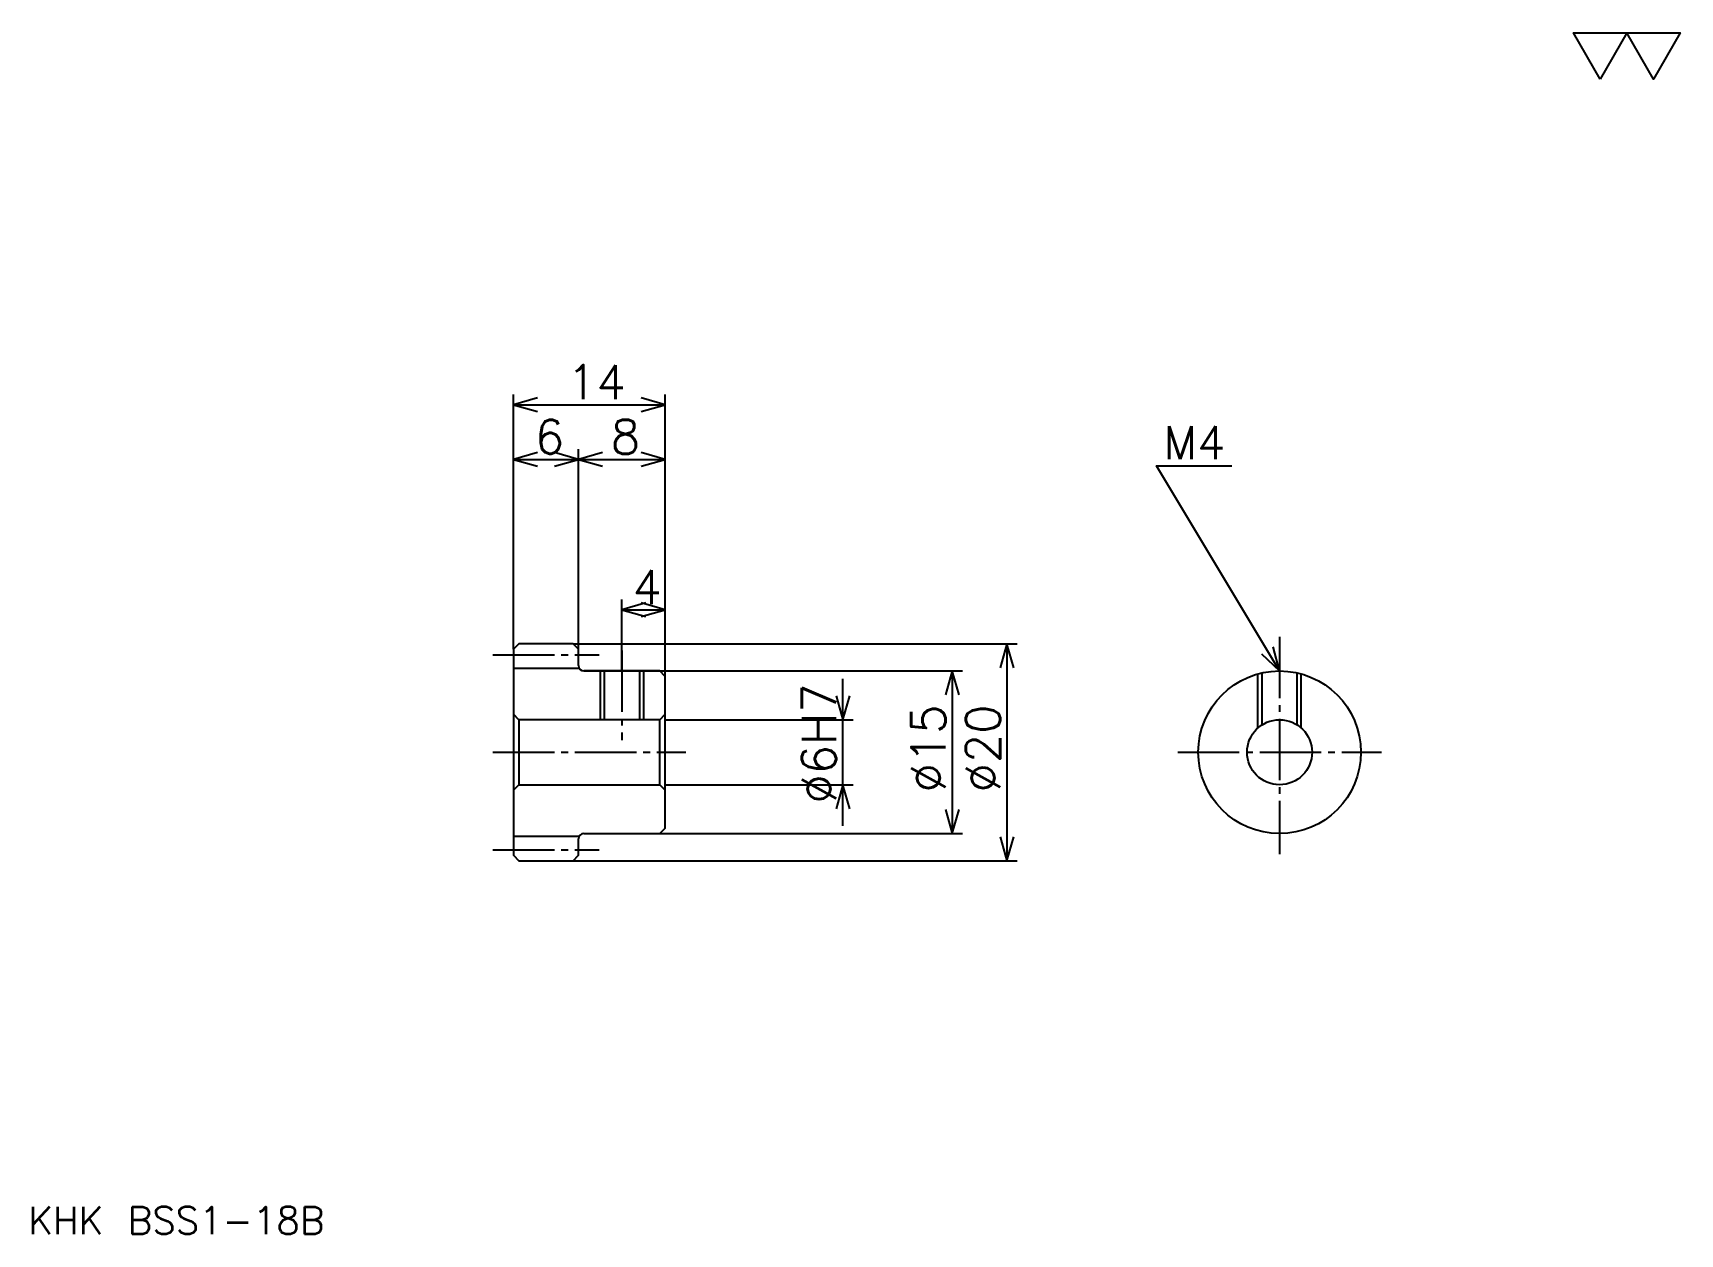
# Model space of a CAD drawing. Extents: x 7 to 159, y 7 to 118.
import ezdxf

# ---------------------------------------------------------------- set-up
doc = ezdxf.new("R2010")
doc.units = 0
doc.linetypes.add('DASHDOT', pattern=[7.565218, 5.673913, -0.630435, 0.630435, -0.630435])
doc.layers.get('0').update_dxf_attribs({"linetype": 'CONTINUOUS'})
doc.layers.add('DASHDOT', color=6, linetype='DASHDOT')
doc.styles.add('KANJI', font='TXT', dxfattribs={"bigfont": 'BIGFONT'})

msp = doc.modelspace()

# ---------------------------------------------------------------- linework, layer by layer
at = {"color": 5}
for p, q in [((51.065216, 61.380436), (51.065216, 84.391304)), ((65.065216, 61.380436), (65.065216, 84.391304)), ((51.065216, 83.445648), (65.065216, 83.445648)), ((57.065216, 61.380436), (57.065216, 79.347824)), ((51.065216, 78.402176), (57.065216, 78.402176)), ((57.065216, 78.402176), (65.065216, 78.402176)), ((61.065216, 61.380436), (61.065216, 65.478264)), ((61.065216, 64.532608), (65.065216, 64.532608)), ((51.065216, 60.880436), (51.065216, 61.380436)), ((56.565216, 61.380436), (65.065216, 61.380436)), ((57.065216, 60.880436), (57.065216, 61.380436)), ((61.065216, 58.880436), (61.065216, 61.380436)), ((65.065216, 61.380436), (97.532608, 61.380436)), ((65.065216, 58.380436), (65.065216, 61.380436)), ((96.58696, 61.380436), (96.58696, 41.380436)), ((57.565216, 58.880436), (65.065216, 58.880436)), ((65.065216, 58.880436), (92.489128, 58.880436)), ((81.45652, 44.597828), (81.45652, 58.163044)), ((91.543472, 58.880436), (91.543472, 43.880436)), ((65.065216, 54.380436), (82.402176, 54.380436)), ((65.065216, 48.380436), (82.402176, 48.380436)), ((57.565216, 43.880436), (65.065216, 43.880436)), ((65.065216, 43.880436), (92.489128, 43.880436)), ((56.565216, 41.380436), (65.065216, 41.380436)), ((65.065216, 41.380436), (97.532608, 41.380436))]:
    msp.add_line(p, q, dxfattribs=at)
at = {"color": 4}
for p, q in [((51.065216, 59.130436), (57.065216, 59.130436)), ((64.565216, 54.380436), (65.065216, 54.880436)), ((51.565216, 54.380436), (51.565216, 48.380436)), ((64.565216, 48.380436), (65.065216, 47.880436)), ((51.065216, 43.630436), (57.065216, 43.630436))]:
    msp.add_line(p, q, dxfattribs=at)
at = {"color": 7}
msp.add_lwpolyline([(151.304352, 113.478264), (148.845657, 117.740005), (158.680435, 117.740005), (156.221741, 113.478264), (153.763046, 117.740005), (151.304352, 113.478264)], dxfattribs=at)
at = {"color": 5}
for points in [[(53.271736, 84.076088), (51.065216, 83.445648), (53.271736, 82.815216)], [(62.858696, 82.815216), (65.065216, 83.445648), (62.858696, 84.076088)], [(53.271736, 79.032608), (51.065216, 78.402176), (53.271736, 77.771744)], [(54.858696, 77.771744), (57.065216, 78.402176), (54.858696, 79.032608)], [(59.271736, 79.032608), (57.065216, 78.402176), (59.271736, 77.771744)], [(62.858696, 77.771744), (65.065216, 78.402176), (62.858696, 79.032608)], [(121.739128, 58.880436), (110.391304, 77.79348), (117.326088, 77.79348)], [(63.271736, 65.163048), (61.065216, 64.532608), (63.271736, 63.902176)], [(62.858696, 63.902176), (65.065216, 64.532608), (62.858696, 65.163048)], [(97.217392, 59.173912), (96.58696, 61.380436), (95.95652, 59.173912)], [(120.063286, 60.448158), (121.739128, 58.880436), (121.144478, 61.09687)], [(92.173912, 56.673912), (91.543472, 58.880436), (90.91304, 56.673912)], [(80.826088, 56.58696), (81.45652, 54.380436), (82.086952, 56.58696)], [(82.086952, 46.173912), (81.45652, 48.380436), (80.826088, 46.173912)], [(90.91304, 46.08696), (91.543472, 43.880436), (92.173912, 46.08696)], [(95.95652, 43.58696), (96.58696, 41.380436), (97.217392, 43.58696)]]:
    msp.add_lwpolyline(points, dxfattribs=at)
at = {"color": 4}
for points in [[(57.065216, 59.380436), (57.065216, 60.880436), (56.565216, 61.380436), (51.565216, 61.380436), (51.065216, 60.880436), (51.065216, 47.880436)], [(57.565216, 43.880436), (64.565216, 43.880436), (65.065216, 44.380436), (65.065216, 58.380436), (64.565216, 58.880436), (57.565216, 58.880436)], [(59.065216, 58.880436), (59.065216, 54.380436)], [(59.445217, 58.880436), (59.445217, 54.380436)], [(62.685215, 58.880436), (62.685215, 54.380436)], [(63.065216, 58.880436), (63.065216, 54.380436)], [(119.739128, 53.616505), (119.739128, 58.608852)], [(120.119125, 53.90543), (120.119125, 58.703384)], [(123.359131, 53.90543), (123.359131, 58.703384)], [(123.739128, 53.616505), (123.739128, 58.608852)], [(51.065216, 47.880436), (51.565216, 48.380436), (64.565216, 48.380436), (64.565216, 54.380436), (51.565216, 54.380436), (51.065216, 54.880436)], [(51.065216, 47.880436), (51.065216, 41.880436), (51.565216, 41.380436), (56.565216, 41.380436), (57.065216, 41.880436), (57.065216, 43.380436)]]:
    msp.add_lwpolyline(points, dxfattribs=at)
for radius in [7.5, 3]:
    msp.add_circle((121.739128, 51.380436), radius, dxfattribs=at)
for centre, start, end in [((57.565216, 59.380436), 180, 270), ((57.565216, 43.380436), 90, 180)]:
    msp.add_arc(centre, 0.5, start, end, dxfattribs=at)
at = {"layer": 'DASHDOT', "color": 7}
for p, q in [((121.739128, 62.032608), (121.739128, 41.989132)), ((49.173912, 60.380436), (58.95652, 60.380436)), ((49.173912, 51.380436), (66.95652, 51.380436)), ((112.347824, 51.380436), (131.130432, 51.380436)), ((49.173912, 42.380436), (58.95652, 42.380436))]:
    msp.add_line(p, q, dxfattribs=at)
msp.add_lwpolyline([(61.065216, 60.77174), (61.065216, 52.489132)], dxfattribs=at)

# ---------------------------------------------------------------- texts
at = {"color": 7, "style": 'KANJI'}
for s, height, p in [('14', 3.152174, (56.016304, 83.949997)), ('6', 3.152174, (53.04076, 78.906525)), ('8', 3.152174, (60.04076, 78.906525)), ('M4', 3.026087, (111.021736, 78.423912)), ('4', 3.152174, (62.04076, 65.036957)), ('KHK BSS1-18B', 2.521739, (6.304348, 6.934783))]:
    msp.add_text(s, height=height, dxfattribs=at).set_placement(p)
for s, p in [('%%c6H7', (80.826088, 46.652176)), ('%%c15', (90.91304, 47.676632)), ('%%c20', (95.95652, 47.676632))]:
    msp.add_text(s, height=3.152174, rotation=90, dxfattribs=at).set_placement(p)

doc.saveas('drawing.dxf')
